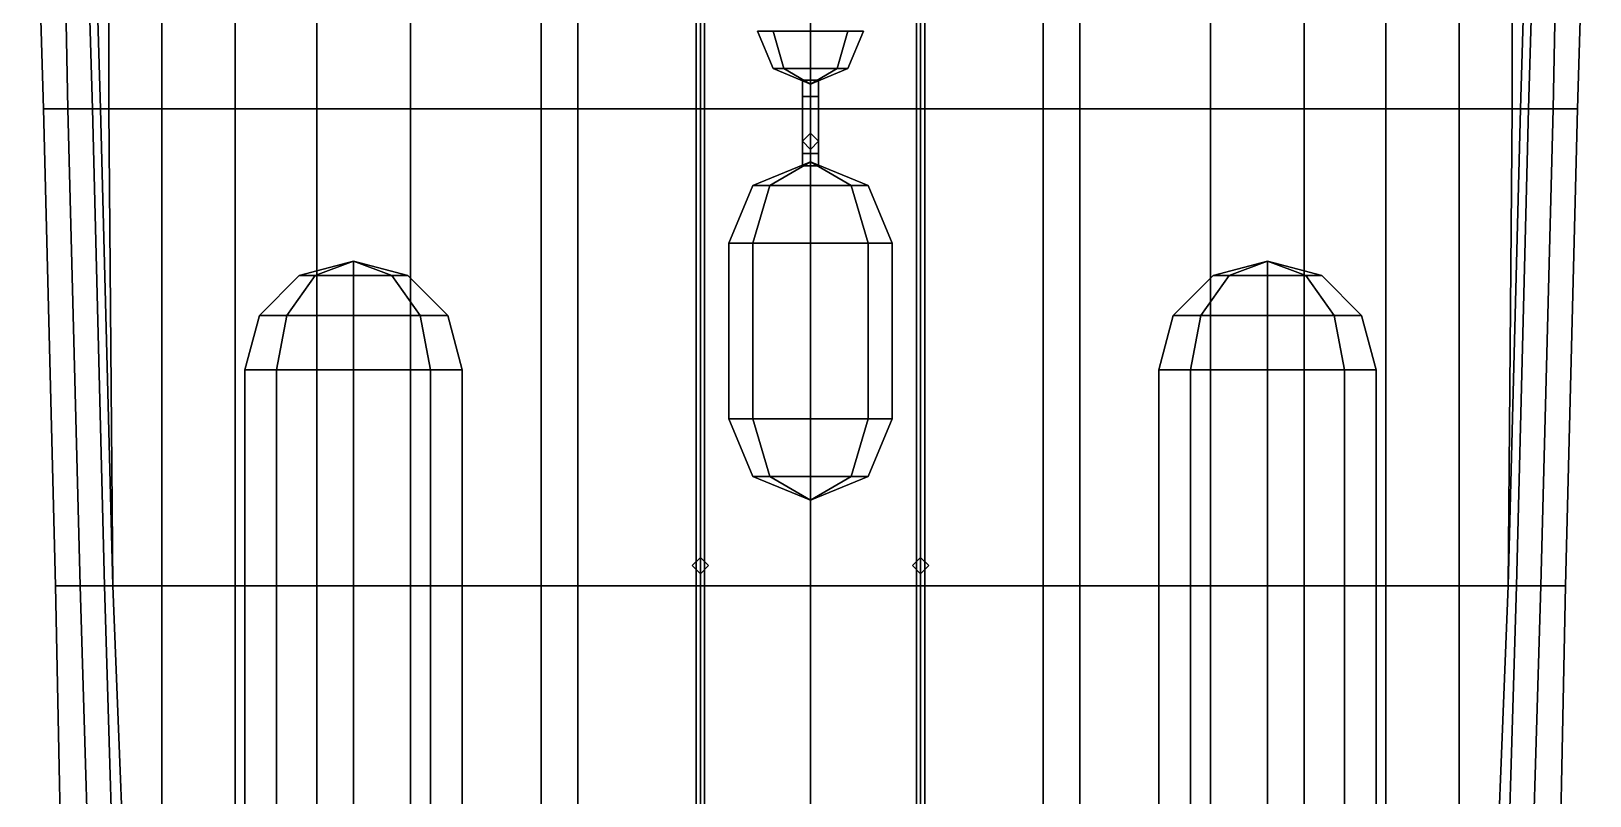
# Model space of a CAD drawing. Header units: millimetres. Extents: x -1.9 to 3, y -9.1 to 37.2.
# Drawn here: x -1.91 to 1.91, y -1.944 to -0.07 of the extents above; entities that cross this region are included whole.
import ezdxf

# ---------------------------------------------------------------- set-up
doc = ezdxf.new("R2010")
doc.units = ezdxf.units.MM
doc.layers.add('h2', color=6, linetype='Continuous')
doc.layers.add('torpedo', color=1, linetype='Continuous')

msp = doc.modelspace()

# ---------------------------------------------------------------- linework, layer by layer
for points in [[(0, -8.65, 3.45), (0, -8.65, 3.44), (0, 4.24, 4.93), (0, 4.24, 4.94)], [(0, 4.24, 4.94), (0, 4.24, 4.93), (0, -8.65, 3.44), (0, -8.65, 3.45)], [(-0.28, -4.74, 2.54), (-0.27, -4.74, 2.55), (-0.27, 2.15, 2.55), (-0.28, 2.15, 2.54)], [(-0.27, -4.74, 2.53), (-0.28, -4.74, 2.54), (-0.28, 2.15, 2.54), (-0.27, 2.15, 2.53)], [(-0.27, -4.74, 2.55), (-0.26, -4.74, 2.54), (-0.26, 2.15, 2.54), (-0.27, 2.15, 2.55)], [(-0.26, -4.74, 2.54), (-0.27, -4.74, 2.53), (-0.27, 2.15, 2.53), (-0.26, 2.15, 2.54)], [(0.27, -4.74, 2.53), (0.26, -4.74, 2.54), (0.26, 2.15, 2.54), (0.27, 2.15, 2.53)], [(0.26, -4.74, 2.54), (0.27, -4.74, 2.55), (0.27, 2.15, 2.55), (0.26, 2.15, 2.54)], [(0.28, -4.74, 2.54), (0.27, -4.74, 2.53), (0.27, 2.15, 2.53), (0.28, 2.15, 2.54)], [(0.27, -4.74, 2.55), (0.28, -4.74, 2.54), (0.28, 2.15, 2.54), (0.27, 2.15, 2.55)], [(0.66, -0.26, 1.57), (0.66, 0.75, 1.57), (0, 0.75, 1.57), (0, -0.26, 1.57)], [(0, -0.26, -0.71), (0, 0.75, -0.71), (0.57, 0.75, -0.52), (0.57, -0.26, -0.52)], [(0.57, -0.26, -0.52), (0.57, 0.75, -0.52), (0.98, 0.75, -0.42), (0.98, -0.26, -0.42)], [(1.21, -0.26, 1.52), (1.21, 0.75, 1.52), (0.66, 0.75, 1.57), (0.66, -0.26, 1.57)], [(0.98, -0.26, -0.42), (0.98, 0.75, -0.42), (1.41, 0.75, -0.32), (1.41, -0.26, -0.32)], [(1.59, -0.26, 1.45), (1.59, 0.75, 1.45), (1.21, 0.75, 1.52), (1.21, -0.26, 1.52)], [(1.41, -0.26, -0.32), (1.41, 0.75, -0.32), (1.59, 0.75, -0.29), (1.59, -0.26, -0.31)], [(1.59, -0.26, -0.31), (1.59, 0.75, -0.29), (1.72, 0.75, -0.28), (1.72, -0.26, -0.3)], [(1.88, -0.26, 1.45), (1.91, 0.75, 1.45), (1.59, 0.75, 1.45), (1.59, -0.26, 1.45)], [(1.72, -0.26, -0.3), (1.72, 0.75, -0.28), (1.77, 0.75, -0.28), (1.74, -0.26, -0.29)], [(1.74, -0.26, -0.29), (1.77, 0.75, -0.28), (1.79, 0.75), (1.76, -0.26)], [(1.76, -0.26), (1.79, 0.75), (1.84, 0.75, 0.94), (1.82, -0.26, 0.94)], [(1.82, -0.26, 0.94), (1.84, 0.75, 0.94), (1.91, 0.75, 1.45), (1.88, -0.26, 1.45)], [(-0.065, -0.1619, 1.765), (-0.0919, -0.07, 1.7919), (-0.13, -0.07, 1.7), (-0.0919, -0.1619, 1.7)], [(-0.0919, -0.1619, 1.7), (-0.13, -0.07, 1.7), (-0.0919, -0.07, 1.6081), (-0.065, -0.1619, 1.635)], [(0, -0.1619, 1.7919), (0, -0.07, 1.83), (-0.0919, -0.07, 1.7919), (-0.065, -0.1619, 1.765)], [(-0.065, -0.1619, 1.635), (-0.0919, -0.07, 1.6081), (0, -0.07, 1.57), (0, -0.1619, 1.6081)], [(0.065, -0.1619, 1.765), (0.0919, -0.07, 1.7919), (0, -0.07, 1.83), (0, -0.1619, 1.7919)], [(0, -0.1619, 1.6081), (0, -0.07, 1.57), (0.0919, -0.07, 1.6081), (0.065, -0.1619, 1.635)], [(0.0919, -0.1619, 1.7), (0.13, -0.07, 1.7), (0.0919, -0.07, 1.7919), (0.065, -0.1619, 1.765)], [(0.065, -0.1619, 1.635), (0.0919, -0.07, 1.6081), (0.13, -0.07, 1.7), (0.0919, -0.1619, 1.7)], [(0, -0.2, 1.7), (-0.065, -0.1619, 1.765), (-0.0919, -0.1619, 1.7), (0, -0.2, 1.7)], [(0, -0.2, 1.7), (-0.0919, -0.1619, 1.7), (-0.065, -0.1619, 1.635), (0, -0.2, 1.7)], [(0, -0.2, 1.7), (0, -0.1619, 1.7919), (-0.065, -0.1619, 1.765), (0, -0.2, 1.7)], [(0, -0.2, 1.7), (-0.065, -0.1619, 1.635), (0, -0.1619, 1.6081), (0, -0.2, 1.7)], [(-0.02, -0.23, 1.7), (0, -0.23, 1.72), (0, -0.19, 1.72), (-0.02, -0.19, 1.7)], [(0, -0.23, 1.68), (-0.02, -0.23, 1.7), (-0.02, -0.19, 1.7), (0, -0.19, 1.68)], [(0, -0.2, 1.7), (0.0919, -0.1619, 1.7), (0.065, -0.1619, 1.765), (0, -0.2, 1.7)], [(0, -0.2, 1.7), (0.065, -0.1619, 1.765), (0, -0.1619, 1.7919), (0, -0.2, 1.7)], [(0, -0.2, 1.7), (0, -0.1619, 1.6081), (0.065, -0.1619, 1.635), (0, -0.2, 1.7)], [(0, -0.2, 1.7), (0.065, -0.1619, 1.635), (0.0919, -0.1619, 1.7), (0, -0.2, 1.7)], [(0, -0.23, 1.72), (0.02, -0.23, 1.7), (0.02, -0.19, 1.7), (0, -0.19, 1.72)], [(0.02, -0.23, 1.7), (0, -0.23, 1.68), (0, -0.19, 1.68), (0.02, -0.19, 1.7)], [(-0.02, -0.34, 1.78), (0, -0.32, 1.79), (0, -0.23, 1.72), (-0.02, -0.23, 1.7)], [(0, -0.36, 1.77), (-0.02, -0.34, 1.78), (-0.02, -0.23, 1.7), (0, -0.23, 1.68)], [(0, -0.32, 1.79), (0.02, -0.34, 1.78), (0.02, -0.23, 1.7), (0, -0.23, 1.72)], [(0.02, -0.34, 1.78), (0, -0.36, 1.77), (0, -0.23, 1.68), (0.02, -0.23, 1.7)], [(0.66, -1.43, 1.57), (0.66, -0.26, 1.57), (0, -0.26, 1.57), (0, -1.43, 1.57)], [(0, -1.43, -0.68), (0, -0.26, -0.71), (0.57, -0.26, -0.52), (0.57, -1.43, -0.52)], [(0.57, -1.43, -0.52), (0.57, -0.26, -0.52), (0.98, -0.26, -0.42), (0.98, -1.43, -0.43)], [(1.21, -1.43, 1.52), (1.21, -0.26, 1.52), (0.66, -0.26, 1.57), (0.66, -1.43, 1.57)], [(0.98, -1.43, -0.43), (0.98, -0.26, -0.42), (1.41, -0.26, -0.32), (1.41, -1.43, -0.36)], [(1.59, -1.43, 1.45), (1.59, -0.26, 1.45), (1.21, -0.26, 1.52), (1.21, -1.43, 1.52)], [(1.41, -1.43, -0.36), (1.41, -0.26, -0.32), (1.59, -0.26, -0.31), (1.59, -1.43, -0.34)], [(1.85, -1.43, 1.45), (1.88, -0.26, 1.45), (1.59, -0.26, 1.45), (1.59, -1.43, 1.45)], [(1.59, -1.43, -0.34), (1.59, -0.26, -0.31), (1.72, -0.26, -0.3), (1.71, -1.43, -0.33)], [(1.71, -1.43, -0.29), (1.74, -0.26, -0.29), (1.76, -0.26), (1.73, -1.43)], [(1.71, -1.43, -0.33), (1.72, -0.26, -0.3), (1.74, -0.26, -0.29), (1.71, -1.43, -0.29)], [(1.73, -1.43), (1.76, -0.26), (1.82, -0.26, 0.94), (1.79, -1.43, 0.94)], [(1.79, -1.43, 0.94), (1.82, -0.26, 0.94), (1.88, -0.26, 1.45), (1.85, -1.43, 1.45)], [(0, -0.32, 1.83), (-0.02, -0.34, 1.83), (-0.02, -0.37, 1.88), (0, -0.37, 1.9)], [(0, -0.32, 1.79), (-0.02, -0.34, 1.78), (-0.02, -0.34, 1.83), (0, -0.32, 1.83)], [(-0.02, -0.34, 1.83), (0, -0.36, 1.83), (0, -0.37, 1.86), (-0.02, -0.37, 1.88)], [(-0.02, -0.34, 1.78), (0, -0.36, 1.77), (0, -0.36, 1.83), (-0.02, -0.34, 1.83)], [(0.02, -0.34, 1.83), (0, -0.32, 1.83), (0, -0.37, 1.9), (0.02, -0.37, 1.88)], [(0.02, -0.34, 1.78), (0, -0.32, 1.79), (0, -0.32, 1.83), (0.02, -0.34, 1.83)], [(0, -0.36, 1.83), (0.02, -0.34, 1.83), (0.02, -0.37, 1.88), (0, -0.37, 1.86)], [(0, -0.36, 1.77), (0.02, -0.34, 1.78), (0.02, -0.34, 1.83), (0, -0.36, 1.83)], [(-0.02, -0.4, 1.88), (0, -0.4, 1.9), (0, -0.37, 1.9), (-0.02, -0.37, 1.88)], [(0, -0.4, 1.86), (-0.02, -0.4, 1.88), (-0.02, -0.37, 1.88), (0, -0.37, 1.86)], [(0, -0.4, 1.9), (0.02, -0.4, 1.88), (0.02, -0.37, 1.88), (0, -0.37, 1.9)], [(0.02, -0.4, 1.88), (0, -0.4, 1.86), (0, -0.37, 1.86), (0.02, -0.37, 1.88)], [(0, -0.39, 1.88), (-0.1, -0.4486, 1.78), (-0.1414, -0.4486, 1.88), (0, -0.39, 1.88)], [(0, -0.39, 1.88), (-0.1414, -0.4486, 1.88), (-0.1, -0.4486, 1.98), (0, -0.39, 1.88)], [(0, -0.39, 1.88), (0, -0.4486, 1.7386), (-0.1, -0.4486, 1.78), (0, -0.39, 1.88)], [(0, -0.39, 1.88), (-0.1, -0.4486, 1.98), (0, -0.4486, 2.0214), (0, -0.39, 1.88)], [(0, -0.39, 1.88), (0.1414, -0.4486, 1.88), (0.1, -0.4486, 1.78), (0, -0.39, 1.88)], [(0, -0.39, 1.88), (0.1, -0.4486, 1.78), (0, -0.4486, 1.7386), (0, -0.39, 1.88)], [(0, -0.39, 1.88), (0, -0.4486, 2.0214), (0.1, -0.4486, 1.98), (0, -0.39, 1.88)], [(0, -0.39, 1.88), (0.1, -0.4486, 1.98), (0.1414, -0.4486, 1.88), (0, -0.39, 1.88)], [(-0.1, -0.4486, 1.78), (-0.1414, -0.59, 1.7386), (-0.2, -0.59, 1.88), (-0.1414, -0.4486, 1.88)], [(-0.1414, -0.4486, 1.88), (-0.2, -0.59, 1.88), (-0.1414, -0.59, 2.0214), (-0.1, -0.4486, 1.98)], [(0, -0.4486, 1.7386), (0, -0.59, 1.68), (-0.1414, -0.59, 1.7386), (-0.1, -0.4486, 1.78)], [(-0.1, -0.4486, 1.98), (-0.1414, -0.59, 2.0214), (0, -0.59, 2.08), (0, -0.4486, 2.0214)], [(0.1, -0.4486, 1.78), (0.1414, -0.59, 1.7386), (0, -0.59, 1.68), (0, -0.4486, 1.7386)], [(0, -0.4486, 2.0214), (0, -0.59, 2.08), (0.1414, -0.59, 2.0214), (0.1, -0.4486, 1.98)], [(0.1414, -0.4486, 1.88), (0.2, -0.59, 1.88), (0.1414, -0.59, 1.7386), (0.1, -0.4486, 1.78)], [(0.1, -0.4486, 1.98), (0.1414, -0.59, 2.0214), (0.2, -0.59, 1.88), (0.1414, -0.4486, 1.88)], [(-0.2, -1.02, 1.88), (-0.1414, -1.02, 2.0214), (-0.1414, -0.59, 2.0214), (-0.2, -0.59, 1.88)], [(-0.1414, -1.02, 1.7386), (-0.2, -1.02, 1.88), (-0.2, -0.59, 1.88), (-0.1414, -0.59, 1.7386)], [(-0.1414, -1.02, 2.0214), (0, -1.02, 2.08), (0, -0.59, 2.08), (-0.1414, -0.59, 2.0214)], [(0, -1.02, 1.68), (-0.1414, -1.02, 1.7386), (-0.1414, -0.59, 1.7386), (0, -0.59, 1.68)], [(0, -1.02, 2.08), (0.1414, -1.02, 2.0214), (0.1414, -0.59, 2.0214), (0, -0.59, 2.08)], [(0.1414, -1.02, 1.7386), (0, -1.02, 1.68), (0, -0.59, 1.68), (0.1414, -0.59, 1.7386)], [(0.1414, -1.02, 2.0214), (0.2, -1.02, 1.88), (0.2, -0.59, 1.88), (0.1414, -0.59, 2.0214)], [(0.2, -1.02, 1.88), (0.1414, -1.02, 1.7386), (0.1414, -0.59, 1.7386), (0.2, -0.59, 1.88)], [(-0.1, -1.1614, 1.98), (-0.1414, -1.02, 2.0214), (-0.2, -1.02, 1.88), (-0.1414, -1.1614, 1.88)], [(-0.1414, -1.1614, 1.88), (-0.2, -1.02, 1.88), (-0.1414, -1.02, 1.7386), (-0.1, -1.1614, 1.78)], [(0, -1.1614, 2.0214), (0, -1.02, 2.08), (-0.1414, -1.02, 2.0214), (-0.1, -1.1614, 1.98)], [(-0.1, -1.1614, 1.78), (-0.1414, -1.02, 1.7386), (0, -1.02, 1.68), (0, -1.1614, 1.7386)], [(0.1, -1.1614, 1.98), (0.1414, -1.02, 2.0214), (0, -1.02, 2.08), (0, -1.1614, 2.0214)], [(0, -1.1614, 1.7386), (0, -1.02, 1.68), (0.1414, -1.02, 1.7386), (0.1, -1.1614, 1.78)], [(0.1414, -1.1614, 1.88), (0.2, -1.02, 1.88), (0.1414, -1.02, 2.0214), (0.1, -1.1614, 1.98)], [(0.1, -1.1614, 1.78), (0.1414, -1.02, 1.7386), (0.2, -1.02, 1.88), (0.1414, -1.1614, 1.88)], [(0, -1.22, 1.88), (-0.1, -1.1614, 1.98), (-0.1414, -1.1614, 1.88), (0, -1.22, 1.88)], [(0, -1.22, 1.88), (-0.1414, -1.1614, 1.88), (-0.1, -1.1614, 1.78), (0, -1.22, 1.88)], [(0, -1.22, 1.88), (0, -1.1614, 2.0214), (-0.1, -1.1614, 1.98), (0, -1.22, 1.88)], [(0, -1.22, 1.88), (-0.1, -1.1614, 1.78), (0, -1.1614, 1.7386), (0, -1.22, 1.88)], [(0, -1.22, 1.88), (0.1414, -1.1614, 1.88), (0.1, -1.1614, 1.98), (0, -1.22, 1.88)], [(0, -1.22, 1.88), (0.1, -1.1614, 1.98), (0, -1.1614, 2.0214), (0, -1.22, 1.88)], [(0, -1.22, 1.88), (0, -1.1614, 1.7386), (0.1, -1.1614, 1.78), (0, -1.22, 1.88)], [(0, -1.22, 1.88), (0.1, -1.1614, 1.78), (0.1414, -1.1614, 1.88), (0, -1.22, 1.88)], [(-0.27, -1.36, 1.57), (-0.29, -1.38, 1.57), (-0.29, -1.38, 2.57), (-0.27, -1.36, 2.57)], [(-0.27, -1.4, 2.57), (-0.25, -1.38, 2.57), (-0.27, -1.36, 2.57), (-0.29, -1.38, 2.57)], [(-0.25, -1.38, 1.57), (-0.27, -1.36, 1.57), (-0.27, -1.36, 2.57), (-0.25, -1.38, 2.57)], [(0.27, -1.36, 1.57), (0.25, -1.38, 1.57), (0.25, -1.38, 2.57), (0.27, -1.36, 2.57)], [(0.27, -1.4, 2.57), (0.29, -1.38, 2.57), (0.27, -1.36, 2.57), (0.25, -1.38, 2.57)], [(0.29, -1.38, 1.57), (0.27, -1.36, 1.57), (0.27, -1.36, 2.57), (0.29, -1.38, 2.57)], [(-0.29, -1.38, 1.57), (-0.27, -1.4, 1.57), (-0.27, -1.4, 2.57), (-0.29, -1.38, 2.57)], [(-0.27, -1.4, 1.57), (-0.25, -1.38, 1.57), (-0.25, -1.38, 2.57), (-0.27, -1.4, 2.57)], [(0.25, -1.38, 1.57), (0.27, -1.4, 1.57), (0.27, -1.4, 2.57), (0.25, -1.38, 2.57)], [(0.27, -1.4, 1.57), (0.29, -1.38, 1.57), (0.29, -1.38, 2.57), (0.27, -1.4, 2.57)], [(0.66, -2.44, 1.57), (0.66, -1.43, 1.57), (0, -1.43, 1.57), (0, -2.44, 1.57)], [(0, -2.44, -0.66), (0, -1.43, -0.68), (0.57, -1.43, -0.52), (0.57, -2.44, -0.52)], [(0.57, -2.44, -0.52), (0.57, -1.43, -0.52), (0.98, -1.43, -0.43), (0.98, -2.44, -0.44)], [(1.21, -2.44, 1.52), (1.21, -1.43, 1.52), (0.66, -1.43, 1.57), (0.66, -2.44, 1.57)], [(0.98, -2.44, -0.44), (0.98, -1.43, -0.43), (1.41, -1.43, -0.36), (1.41, -2.44, -0.38)], [(1.59, -2.44, 1.45), (1.59, -1.43, 1.45), (1.21, -1.43, 1.52), (1.21, -2.44, 1.52)], [(1.41, -2.44, -0.38), (1.41, -1.43, -0.36), (1.59, -1.43, -0.34), (1.59, -2.44, -0.36)], [(1.83, -2.44, 1.45), (1.85, -1.43, 1.45), (1.59, -1.43, 1.45), (1.59, -2.44, 1.45)], [(1.59, -2.44, -0.36), (1.59, -1.43, -0.34), (1.71, -1.43, -0.33), (1.67, -2.44, -0.34)], [(1.67, -2.44, -0.29), (1.71, -1.43, -0.29), (1.73, -1.43), (1.7, -2.44)], [(1.67, -2.44, -0.34), (1.71, -1.43, -0.33), (1.71, -1.43, -0.29), (1.67, -2.44, -0.29)], [(1.7, -2.44), (1.73, -1.43), (1.79, -1.43, 0.94), (1.76, -2.44, 0.94)], [(1.76, -2.44, 0.94), (1.79, -1.43, 0.94), (1.85, -1.43, 1.45), (1.83, -2.44, 1.45)]]:
    msp.add_3dface(points)
at = {"layer": 'h2'}
for points in [[(-1.88, -0.26, 1.45), (-1.91, 0.75, 1.45), (-1.59, 0.75, 1.45), (-1.59, -0.26, 1.45)], [(-1.82, -0.26, 0.94), (-1.84, 0.75, 0.94), (-1.91, 0.75, 1.45), (-1.88, -0.26, 1.45)], [(-1.76, -0.26), (-1.79, 0.75), (-1.84, 0.75, 0.94), (-1.82, -0.26, 0.94)], [(-1.74, -0.26, -0.29), (-1.77, 0.75, -0.28), (-1.79, 0.75), (-1.76, -0.26)], [(-1.72, -0.26, -0.3), (-1.72, 0.75, -0.28), (-1.77, 0.75, -0.28), (-1.74, -0.26, -0.29)], [(-1.59, -0.26, -0.31), (-1.59, 0.75, -0.29), (-1.72, 0.75, -0.28), (-1.72, -0.26, -0.3)], [(-1.41, -0.26, -0.32), (-1.41, 0.75, -0.32), (-1.59, 0.75, -0.29), (-1.59, -0.26, -0.31)], [(-1.59, -0.26, 1.45), (-1.59, 0.75, 1.45), (-1.21, 0.75, 1.52), (-1.21, -0.26, 1.52)], [(-0.98, -0.26, -0.42), (-0.98, 0.75, -0.42), (-1.41, 0.75, -0.32), (-1.41, -0.26, -0.32)], [(-1.21, -0.26, 1.52), (-1.21, 0.75, 1.52), (-0.66, 0.75, 1.57), (-0.66, -0.26, 1.57)], [(-0.57, -0.26, -0.52), (-0.57, 0.75, -0.52), (-0.98, 0.75, -0.42), (-0.98, -0.26, -0.42)], [(-0.66, -0.26, 1.57), (-0.66, 0.75, 1.57), (0, 0.75, 1.57), (0, -0.26, 1.57)], [(0, -0.26, -0.71), (0, 0.75, -0.71), (-0.57, 0.75, -0.52), (-0.57, -0.26, -0.52)], [(-1.79, -1.43, 0.94), (-1.82, -0.26, 0.94), (-1.88, -0.26, 1.45), (-1.85, -1.43, 1.45)], [(-1.85, -1.43, 1.45), (-1.88, -0.26, 1.45), (-1.59, -0.26, 1.45), (-1.59, -1.43, 1.45)], [(-1.73, -1.43), (-1.76, -0.26), (-1.82, -0.26, 0.94), (-1.79, -1.43, 0.94)], [(-1.71, -1.43, -0.29), (-1.74, -0.26, -0.29), (-1.76, -0.26), (-1.73, -1.43)], [(-1.71, -1.43, -0.33), (-1.72, -0.26, -0.3), (-1.74, -0.26, -0.29), (-1.71, -1.43, -0.29)], [(-1.59, -1.43, -0.34), (-1.59, -0.26, -0.31), (-1.72, -0.26, -0.3), (-1.71, -1.43, -0.33)], [(-1.41, -1.43, -0.36), (-1.41, -0.26, -0.32), (-1.59, -0.26, -0.31), (-1.59, -1.43, -0.34)], [(-1.59, -1.43, 1.45), (-1.59, -0.26, 1.45), (-1.21, -0.26, 1.52), (-1.21, -1.43, 1.52)], [(-0.98, -1.43, -0.43), (-0.98, -0.26, -0.42), (-1.41, -0.26, -0.32), (-1.41, -1.43, -0.36)], [(-1.21, -1.43, 1.52), (-1.21, -0.26, 1.52), (-0.66, -0.26, 1.57), (-0.66, -1.43, 1.57)], [(-0.57, -1.43, -0.52), (-0.57, -0.26, -0.52), (-0.98, -0.26, -0.42), (-0.98, -1.43, -0.43)], [(-0.66, -1.43, 1.57), (-0.66, -0.26, 1.57), (0, -0.26, 1.57), (0, -1.43, 1.57)], [(0, -1.43, -0.68), (0, -0.26, -0.71), (-0.57, -0.26, -0.52), (-0.57, -1.43, -0.52)], [(-1.76, -2.44, 0.94), (-1.79, -1.43, 0.94), (-1.85, -1.43, 1.45), (-1.83, -2.44, 1.45)], [(-1.83, -2.44, 1.45), (-1.85, -1.43, 1.45), (-1.59, -1.43, 1.45), (-1.59, -2.44, 1.45)], [(-1.7, -2.44), (-1.73, -1.43), (-1.79, -1.43, 0.94), (-1.76, -2.44, 0.94)], [(-1.67, -2.44, -0.29), (-1.71, -1.43, -0.29), (-1.73, -1.43), (-1.7, -2.44)], [(-1.59, -2.44, -0.36), (-1.59, -1.43, -0.34), (-1.71, -1.43, -0.33), (-1.67, -2.44, -0.34)], [(-1.67, -2.44, -0.34), (-1.71, -1.43, -0.33), (-1.71, -1.43, -0.29), (-1.67, -2.44, -0.29)], [(-1.41, -2.44, -0.38), (-1.41, -1.43, -0.36), (-1.59, -1.43, -0.34), (-1.59, -2.44, -0.36)], [(-1.59, -2.44, 1.45), (-1.59, -1.43, 1.45), (-1.21, -1.43, 1.52), (-1.21, -2.44, 1.52)], [(-0.98, -2.44, -0.44), (-0.98, -1.43, -0.43), (-1.41, -1.43, -0.36), (-1.41, -2.44, -0.38)], [(-1.21, -2.44, 1.52), (-1.21, -1.43, 1.52), (-0.66, -1.43, 1.57), (-0.66, -2.44, 1.57)], [(-0.57, -2.44, -0.52), (-0.57, -1.43, -0.52), (-0.98, -1.43, -0.43), (-0.98, -2.44, -0.44)], [(-0.66, -2.44, 1.57), (-0.66, -1.43, 1.57), (0, -1.43, 1.57), (0, -2.44, 1.57)], [(0, -2.44, -0.66), (0, -1.43, -0.68), (-0.57, -1.43, -0.52), (-0.57, -2.44, -0.52)]]:
    msp.add_3dface(points, dxfattribs=at)
at = {"layer": 'torpedo'}
for points in [[(-1.12, -0.6335, 2.08), (-1.2142, -0.6692, 1.9858), (-1.2532, -0.6692, 2.08), (-1.12, -0.6335, 2.08)], [(-1.12, -0.6335, 2.08), (-1.2532, -0.6692, 2.08), (-1.2142, -0.6692, 2.1742), (-1.12, -0.6335, 2.08)], [(-1.12, -0.6335, 2.08), (-1.12, -0.6692, 1.9467), (-1.2142, -0.6692, 1.9858), (-1.12, -0.6335, 2.08)], [(-1.12, -0.6335, 2.08), (-1.2142, -0.6692, 2.1742), (-1.12, -0.6692, 2.2132), (-1.12, -0.6335, 2.08)], [(-1.12, -0.6335, 2.08), (-1.0258, -0.6692, 1.9858), (-1.12, -0.6692, 1.9467), (-1.12, -0.6335, 2.08)], [(-1.12, -0.6335, 2.08), (-0.9868, -0.6692, 2.08), (-1.0258, -0.6692, 1.9858), (-1.12, -0.6335, 2.08)], [(-1.12, -0.6335, 2.08), (-1.0258, -0.6692, 2.1742), (-0.9868, -0.6692, 2.08), (-1.12, -0.6335, 2.08)], [(-1.12, -0.6335, 2.08), (-1.12, -0.6692, 2.2132), (-1.0258, -0.6692, 2.1742), (-1.12, -0.6335, 2.08)], [(1.12, -0.6335, 2.08), (1.0258, -0.6692, 1.9858), (0.9867, -0.6692, 2.08), (1.12, -0.6335, 2.08)], [(1.12, -0.6335, 2.08), (0.9867, -0.6692, 2.08), (1.0258, -0.6692, 2.1742), (1.12, -0.6335, 2.08)], [(1.12, -0.6335, 2.08), (1.12, -0.6692, 1.9467), (1.0258, -0.6692, 1.9858), (1.12, -0.6335, 2.08)], [(1.12, -0.6335, 2.08), (1.0258, -0.6692, 2.1742), (1.12, -0.6692, 2.2132), (1.12, -0.6335, 2.08)], [(1.12, -0.6335, 2.08), (1.2142, -0.6692, 1.9858), (1.12, -0.6692, 1.9467), (1.12, -0.6335, 2.08)], [(1.12, -0.6335, 2.08), (1.2532, -0.6692, 2.08), (1.2142, -0.6692, 1.9858), (1.12, -0.6335, 2.08)], [(1.12, -0.6335, 2.08), (1.2142, -0.6692, 2.1742), (1.2532, -0.6692, 2.08), (1.12, -0.6335, 2.08)], [(1.12, -0.6335, 2.08), (1.12, -0.6692, 2.2132), (1.2142, -0.6692, 2.1742), (1.12, -0.6335, 2.08)], [(-1.2142, -0.6692, 1.9858), (-1.2832, -0.7667, 1.9168), (-1.3508, -0.7667, 2.08), (-1.2532, -0.6692, 2.08)], [(-1.2532, -0.6692, 2.08), (-1.3508, -0.7667, 2.08), (-1.2832, -0.7667, 2.2432), (-1.2142, -0.6692, 2.1742)], [(-1.12, -0.6692, 1.9467), (-1.12, -0.7667, 1.8492), (-1.2832, -0.7667, 1.9168), (-1.2142, -0.6692, 1.9858)], [(-1.2142, -0.6692, 2.1742), (-1.2832, -0.7667, 2.2432), (-1.12, -0.7667, 2.3108), (-1.12, -0.6692, 2.2132)], [(-1.0258, -0.6692, 1.9858), (-0.9568, -0.7667, 1.9168), (-1.12, -0.7667, 1.8492), (-1.12, -0.6692, 1.9467)], [(-1.12, -0.6692, 2.2132), (-1.12, -0.7667, 2.3108), (-0.9568, -0.7667, 2.2432), (-1.0258, -0.6692, 2.1742)], [(-0.9868, -0.6692, 2.08), (-0.8892, -0.7667, 2.08), (-0.9568, -0.7667, 1.9168), (-1.0258, -0.6692, 1.9858)], [(-1.0258, -0.6692, 2.1742), (-0.9568, -0.7667, 2.2432), (-0.8892, -0.7667, 2.08), (-0.9868, -0.6692, 2.08)], [(1.0258, -0.6692, 1.9858), (0.9568, -0.7667, 1.9168), (0.8892, -0.7667, 2.08), (0.9867, -0.6692, 2.08)], [(0.9867, -0.6692, 2.08), (0.8892, -0.7667, 2.08), (0.9568, -0.7667, 2.2432), (1.0258, -0.6692, 2.1742)], [(1.12, -0.6692, 1.9467), (1.12, -0.7667, 1.8492), (0.9568, -0.7667, 1.9168), (1.0258, -0.6692, 1.9858)], [(1.0258, -0.6692, 2.1742), (0.9568, -0.7667, 2.2432), (1.12, -0.7667, 2.3108), (1.12, -0.6692, 2.2132)], [(1.2142, -0.6692, 1.9858), (1.2832, -0.7667, 1.9168), (1.12, -0.7667, 1.8492), (1.12, -0.6692, 1.9467)], [(1.12, -0.6692, 2.2132), (1.12, -0.7667, 2.3108), (1.2832, -0.7667, 2.2432), (1.2142, -0.6692, 2.1742)], [(1.2532, -0.6692, 2.08), (1.3508, -0.7667, 2.08), (1.2832, -0.7667, 1.9168), (1.2142, -0.6692, 1.9858)], [(1.2142, -0.6692, 2.1742), (1.2832, -0.7667, 2.2432), (1.3508, -0.7667, 2.08), (1.2532, -0.6692, 2.08)], [(-1.2832, -0.7667, 1.9168), (-1.3084, -0.9, 1.8916), (-1.3865, -0.9, 2.08), (-1.3508, -0.7667, 2.08)], [(-1.3508, -0.7667, 2.08), (-1.3865, -0.9, 2.08), (-1.3084, -0.9, 2.2684), (-1.2832, -0.7667, 2.2432)], [(-1.12, -0.7667, 1.8492), (-1.12, -0.9, 1.8135), (-1.3084, -0.9, 1.8916), (-1.2832, -0.7667, 1.9168)], [(-1.2832, -0.7667, 2.2432), (-1.3084, -0.9, 2.2684), (-1.12, -0.9, 2.3465), (-1.12, -0.7667, 2.3108)], [(-0.9568, -0.7667, 1.9168), (-0.9316, -0.9, 1.8916), (-1.12, -0.9, 1.8135), (-1.12, -0.7667, 1.8492)], [(-1.12, -0.7667, 2.3108), (-1.12, -0.9, 2.3465), (-0.9316, -0.9, 2.2684), (-0.9568, -0.7667, 2.2432)], [(-0.8892, -0.7667, 2.08), (-0.8535, -0.9, 2.08), (-0.9316, -0.9, 1.8916), (-0.9568, -0.7667, 1.9168)], [(-0.9568, -0.7667, 2.2432), (-0.9316, -0.9, 2.2684), (-0.8535, -0.9, 2.08), (-0.8892, -0.7667, 2.08)], [(0.9568, -0.7667, 1.9168), (0.9316, -0.9, 1.8916), (0.8535, -0.9, 2.08), (0.8892, -0.7667, 2.08)], [(0.8892, -0.7667, 2.08), (0.8535, -0.9, 2.08), (0.9316, -0.9, 2.2684), (0.9568, -0.7667, 2.2432)], [(1.12, -0.7667, 1.8492), (1.12, -0.9, 1.8135), (0.9316, -0.9, 1.8916), (0.9568, -0.7667, 1.9168)], [(0.9568, -0.7667, 2.2432), (0.9316, -0.9, 2.2684), (1.12, -0.9, 2.3465), (1.12, -0.7667, 2.3108)], [(1.2832, -0.7667, 1.9168), (1.3084, -0.9, 1.8916), (1.12, -0.9, 1.8135), (1.12, -0.7667, 1.8492)], [(1.12, -0.7667, 2.3108), (1.12, -0.9, 2.3465), (1.3084, -0.9, 2.2684), (1.2832, -0.7667, 2.2432)], [(1.3508, -0.7667, 2.08), (1.3865, -0.9, 2.08), (1.3084, -0.9, 1.8916), (1.2832, -0.7667, 1.9168)], [(1.2832, -0.7667, 2.2432), (1.3084, -0.9, 2.2684), (1.3865, -0.9, 2.08), (1.3508, -0.7667, 2.08)], [(-1.3865, -0.9, 2.08), (-1.3084, -0.9, 1.8916), (-1.3084, -6.61, 1.8916), (-1.3865, -6.61, 2.08)], [(-1.3084, -0.9, 2.2684), (-1.3865, -0.9, 2.08), (-1.3865, -6.61, 2.08), (-1.3084, -6.61, 2.2684)], [(-1.3084, -0.9, 1.8916), (-1.12, -0.9, 1.8135), (-1.12, -6.61, 1.8135), (-1.3084, -6.61, 1.8916)], [(-1.12, -0.9, 2.3465), (-1.3084, -0.9, 2.2684), (-1.3084, -6.61, 2.2684), (-1.12, -6.61, 2.3465)], [(-1.12, -0.9, 1.8135), (-0.9316, -0.9, 1.8916), (-0.9316, -6.61, 1.8916), (-1.12, -6.61, 1.8135)], [(-0.9316, -0.9, 2.2684), (-1.12, -0.9, 2.3465), (-1.12, -6.61, 2.3465), (-0.9316, -6.61, 2.2684)], [(-0.9316, -0.9, 1.8916), (-0.8535, -0.9, 2.08), (-0.8535, -6.61, 2.08), (-0.9316, -6.61, 1.8916)], [(-0.8535, -0.9, 2.08), (-0.9316, -0.9, 2.2684), (-0.9316, -6.61, 2.2684), (-0.8535, -6.61, 2.08)], [(0.8535, -0.9, 2.08), (0.9316, -0.9, 1.8916), (0.9316, -6.61, 1.8916), (0.8535, -6.61, 2.08)], [(0.9316, -0.9, 2.2684), (0.8535, -0.9, 2.08), (0.8535, -6.61, 2.08), (0.9316, -6.61, 2.2684)], [(0.9316, -0.9, 1.8916), (1.12, -0.9, 1.8135), (1.12, -6.61, 1.8135), (0.9316, -6.61, 1.8916)], [(1.12, -0.9, 2.3465), (0.9316, -0.9, 2.2684), (0.9316, -6.61, 2.2684), (1.12, -6.61, 2.3465)], [(1.12, -0.9, 1.8135), (1.3084, -0.9, 1.8916), (1.3084, -6.61, 1.8916), (1.12, -6.61, 1.8135)], [(1.3084, -0.9, 2.2684), (1.12, -0.9, 2.3465), (1.12, -6.61, 2.3465), (1.3084, -6.61, 2.2684)], [(1.3084, -0.9, 1.8916), (1.3865, -0.9, 2.08), (1.3865, -6.61, 2.08), (1.3084, -6.61, 1.8916)], [(1.3865, -0.9, 2.08), (1.3084, -0.9, 2.2684), (1.3084, -6.61, 2.2684), (1.3865, -6.61, 2.08)]]:
    msp.add_3dface(points, dxfattribs=at)

doc.saveas('drawing.dxf')
